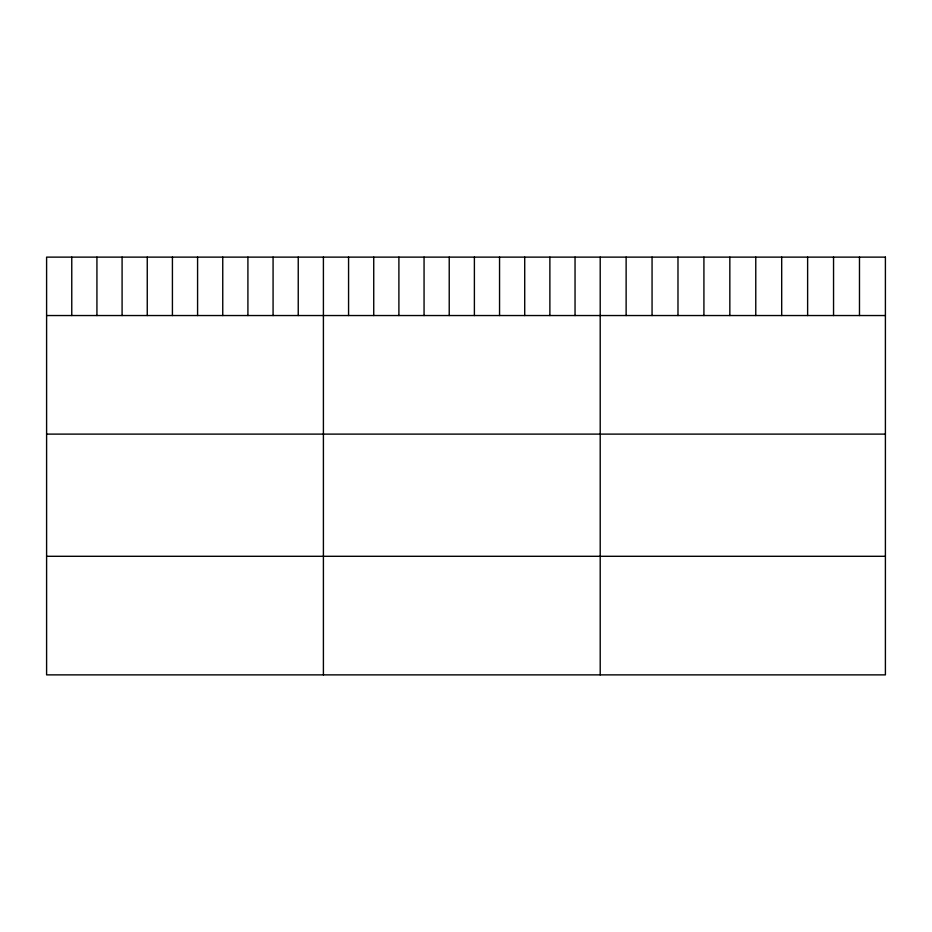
<?xml version="1.0" encoding="UTF-8"?>
<svg xmlns="http://www.w3.org/2000/svg" width="932" height="932" viewBox="0 0 932 932"><rect width="100%" height="100%" fill="white"/><g stroke="black" fill="none" stroke-linecap="round" stroke-linejoin="round"><path stroke-width="1.4" d="M46.6 315.54L885.4 315.54M46.6 434.114L885.4 434.114M46.6 556.299L885.4 556.299M859.479 257.127L859.479 315.54M833.546 257.127L833.546 315.54M807.625 257.127L807.625 315.54M781.692 257.127L781.692 315.54M755.77 257.127L755.77 315.54M729.838 257.127L729.838 315.54M703.916 257.127L703.916 315.54M677.983 257.127L677.983 315.54M652.062 257.127L652.062 315.54M626.129 257.127L626.129 315.54M600.208 257.127L600.208 674.873M575.044 257.127L575.044 315.54M549.88 257.127L549.88 315.54M524.716 257.127L524.716 315.54M499.552 257.127L499.552 315.54M474.388 257.127L474.388 315.54M449.224 257.127L449.224 315.54M424.06 257.127L424.06 315.54M398.896 257.127L398.896 315.54M373.732 257.127L373.732 315.54M348.568 257.127L348.568 315.54M323.404 257.127L323.404 674.873M298.24 257.127L298.24 315.54M273.076 257.127L273.076 315.54M247.912 257.127L247.912 315.54M222.748 257.127L222.748 315.54M197.584 257.127L197.584 315.54M172.42 257.127L172.42 315.54M147.256 257.127L147.256 315.54M122.092 257.127L122.092 315.54M96.928 257.127L96.928 315.54M71.764 257.127L71.764 315.54M885.4 257.127L46.6 257.127L46.6 674.873L885.4 674.873L885.4 257.127"/></g></svg>
